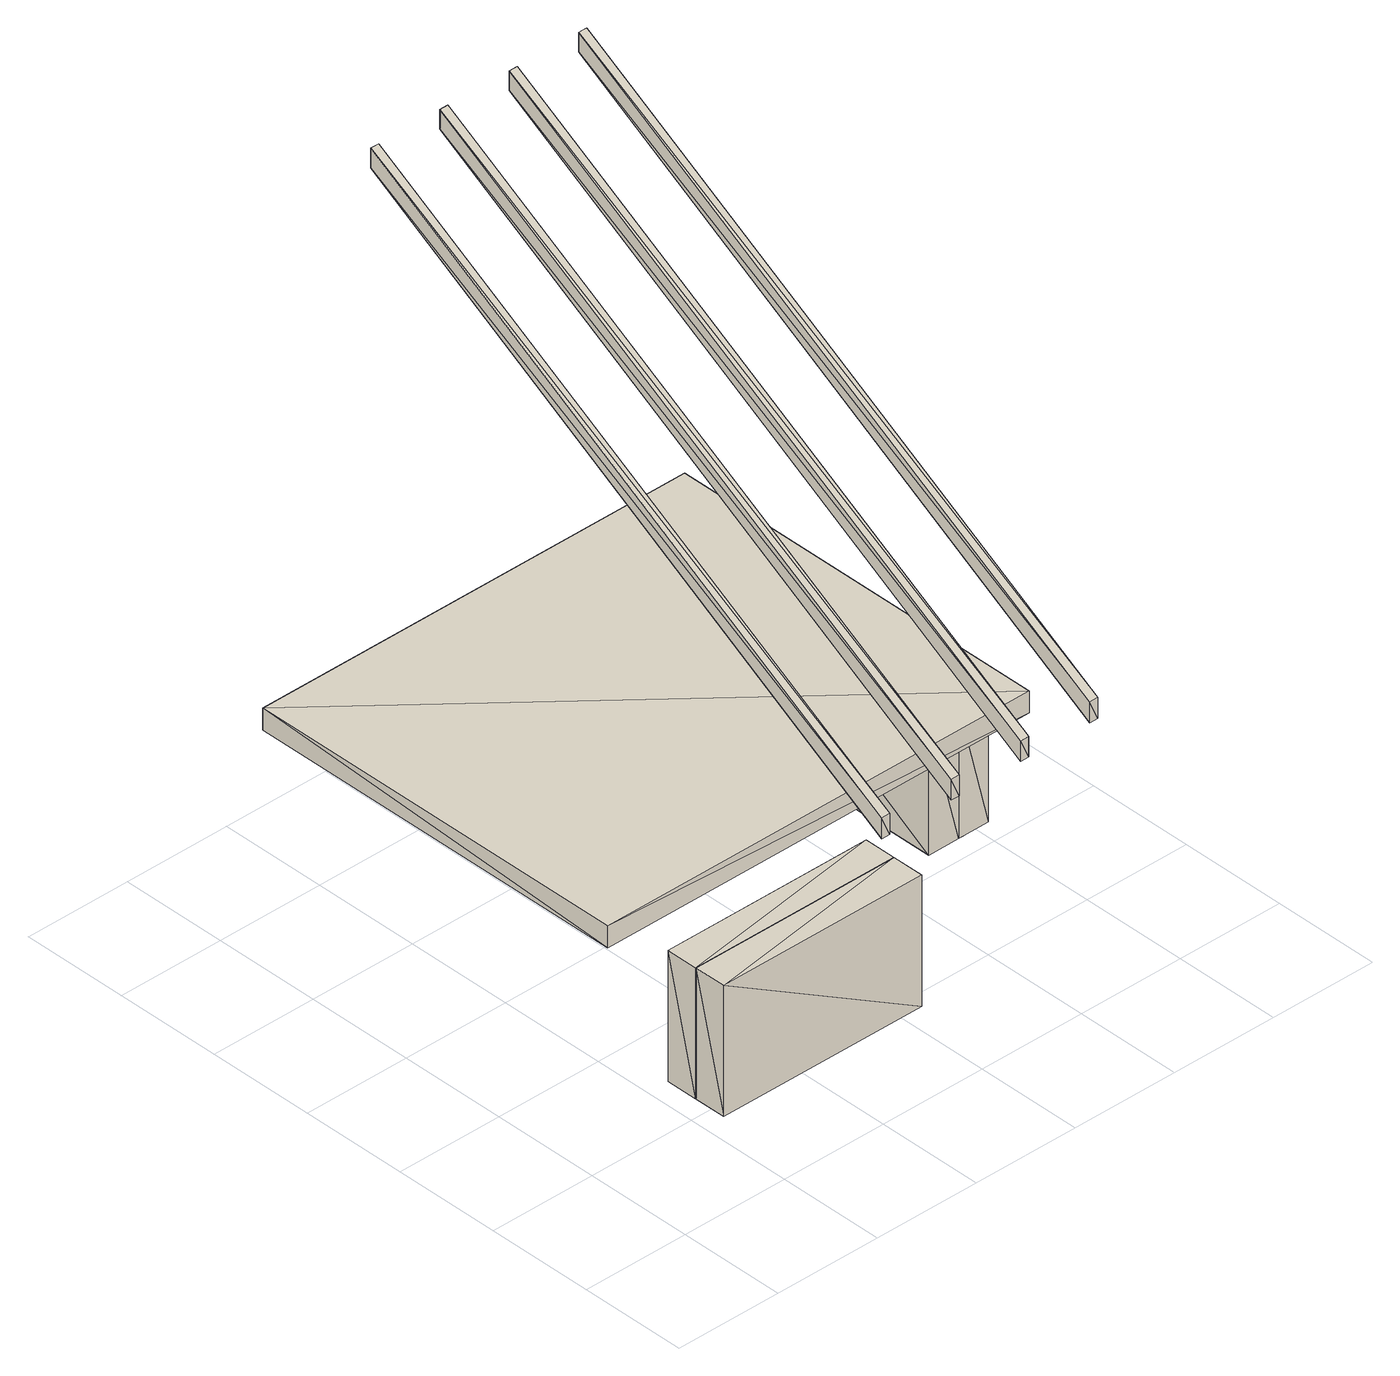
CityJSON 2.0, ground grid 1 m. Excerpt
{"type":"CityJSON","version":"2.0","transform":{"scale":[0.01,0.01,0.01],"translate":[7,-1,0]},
"CityObjects":{
"building1":{"type":"Building","attributes":{"info":{"id":27555,"type":"IfcOpeningElement","GlobalId":"2uYaWLoMXGPW4zZLca_BWr","OwnerHistory":"#12","Name":"EG-Fenster-5","ObjectPlacement":"#27511","Representation":"#27551"},"psets":{"BaseQuantities":{"Depth":{"id":27560,"class":"IfcQuantityLength","value":0.3},"Height":{"id":27561,"class":"IfcQuantityLength","value":1.2},"Width":{"id":27562,"class":"IfcQuantityLength","value":2},"Area":{"id":27563,"class":"IfcQuantityArea","value":2.4},"Volume":{"id":27564,"class":"IfcQuantityVolume","value":0.0397},"id":27565}}},"geometry":[{"type":"MultiSurface","lod":"2","boundaries":[[[0,1,2]],[[0,2,3]],[[4,0,3]],[[4,3,5]],[[6,4,5]],[[6,5,7]],[[1,6,7]],[[1,7,2]],[[4,1,0]],[[4,6,1]],[[3,2,5]],[[2,7,5]],[[4,6,8]],[[4,8,9]],[[0,4,9]],[[0,9,10]],[[1,0,10]],[[1,10,11]],[[6,1,11]],[[6,11,8]],[[0,6,4]],[[0,1,6]],[[9,8,10]],[[8,11,10]]]}]},
"building2":{"type":"Building","attributes":{"info":{"id":39678,"type":"IfcMember","GlobalId":"0DTRkEz0r6gvzG6VdDr24n","OwnerHistory":"#12","Name":"Sparren-36","ObjectPlacement":"#39661","Representation":"#39674","Tag":"A4621E86-FF56-40DC-B3-C2-2633C779B3A5"},"psets":{"Pset_BeamCommon":{"Slope":{"id":39683,"class":"IfcPropertySingleValue","value":1718.87,"value_type":"IfcPlaneAngleMeasure"},"IsExternal":{"id":39684,"class":"IfcPropertySingleValue","value":false,"value_type":"IfcBoolean"},"LoadBearing":{"id":39685,"class":"IfcPropertySingleValue","value":true,"value_type":"IfcBoolean"},"id":39686},"AC_Pset_Name":{"Name":{"id":39695,"class":"IfcPropertySingleValue","value":"Sparren-36","value_type":"IfcLabel"},"id":39696},"ArchiCADProperties":{"Komplette Element-ID":{"id":39702,"class":"IfcPropertySingleValue","value":"Sparren-36","value_type":"IfcLabel"},"Kompakte Element-ID":{"id":39703,"class":"IfcPropertySingleValue","value":"Sparren-36","value_type":"IfcLabel"},"Name des Sachmerkmal-Objekts":{"id":39704,"class":"IfcPropertySingleValue","value_type":"IfcLabel"},"Ursprungsgeschoss":{"id":39705,"class":"IfcPropertySingleValue","value":"Dachgeschoss","value_type":"IfcLabel"},"Raumname":{"id":39706,"class":"IfcPropertySingleValue","value":"Galerie","value_type":"IfcLabel"},"Raumnummer":{"id":39707,"class":"IfcPropertySingleValue","value":"7","value_type":"IfcLabel"},"Ebene":{"id":39708,"class":"IfcPropertySingleValue","value":"Dachkonstruktion","value_type":"IfcLabel"},"Typ":{"id":39709,"class":"IfcPropertySingleValue","value":"Objekt","value_type":"IfcLabel"},"Geschützt":{"id":39710,"class":"IfcPropertySingleValue","value":false,"value_type":"IfcBoolean"},"Bibliothekselement-Name":{"id":39711,"class":"IfcPropertySingleValue","value_type":"IfcLabel"},"Baustoff / Mehrschichtiger Aufbau / Profil / Schraffur":{"id":39712,"class":"IfcPropertySingleValue","value":"Solid","value_type":"IfcLabel"},"Etikettentext":{"id":39713,"class":"IfcPropertySingleValue","value_type":"IfcLabel"},"Eindeutige ID":{"id":39714,"class":"IfcPropertySingleValue","value_type":"IfcLabel"},"Verknüpfte Änderungen":{"id":39715,"class":"IfcPropertySingleValue","value_type":"IfcLabel"},"Tragende Funktion":{"id":39716,"class":"IfcPropertySingleValue","value":"Nicht definiert","value_type":"IfcLabel"},"Lage":{"id":39717,"class":"IfcPropertySingleValue","value":"Nicht definiert","value_type":"IfcLabel"},"Element-Klassifizierung":{"id":39718,"class":"IfcPropertySingleValue","value":"Stab / Stabträger","value_type":"IfcLabel"},"Umbau-Status":{"id":39719,"class":"IfcPropertySingleValue","value":"Bestand","value_type":"IfcLabel"},"Anzeigen auf Umbau-Filter":{"id":39720,"class":"IfcPropertySingleValue","value":"Alle relevanten Filter","value_type":"IfcLabel"},"ARCHICAD IFC ID":{"id":39721,"class":"IfcPropertySingleValue","value":"0DTRkEz0r6gvzG6VdDr24n","value_type":"IfcLabel"},"Externe IFC ID":{"id":39722,"class":"IfcPropertySingleValue","value_type":"IfcLabel"},"Drehwinkel":{"id":39723,"class":"IfcPropertySingleValue","value":90,"value_type":"IfcPlaneAngleMeasure"},"Oberfläche":{"id":39724,"class":"IfcPropertySingleValue","value":"Kiefer","value_type":"IfcLabel"},"id":39725},"ArchiCADQuantities":{"Höhenangabe zum Projekt-Nullpunkt":{"id":39753,"class":"IfcQuantityLength","value":3.2},"Höhe zu Geschoss":{"id":39754,"class":"IfcQuantityLength","value":0.5},"Oberflächenbereich":{"id":39755,"class":"IfcQuantityArea","value":3.08},"Netto-Volumen":{"id":39756,"class":"IfcQuantityVolume","value":0.0813},"Fläche":{"id":39757,"class":"IfcQuantityArea","value":0.4},"Höhe (Z Größe)":{"id":39758,"class":"IfcQuantityLength","value":2.89},"Länge (A)":{"id":39759,"class":"IfcQuantityLength","value":2.5},"Volumen":{"id":39760,"class":"IfcQuantityVolume","value":0.0813},"Breite (B)":{"id":39761,"class":"IfcQuantityLength","value":1},"id":39762}}},"geometry":[{"type":"MultiSurface","lod":"2","boundaries":[[[12,13,14]],[[12,14,15]],[[16,14,17]],[[16,15,14]],[[15,18,12]],[[15,16,18]],[[18,19,13]],[[12,18,13]],[[17,14,13]],[[17,13,19]],[[17,18,16]],[[19,18,17]]]}]},
"building3":{"type":"Building","attributes":{"info":{"id":59365,"type":"IfcOpeningElement","GlobalId":"16PF6khT5_p$Z03P73inyv","OwnerHistory":"#12","Name":"Slab Opening","ObjectPlacement":"#59331","Representation":"#59361"}},"geometry":[{"type":"MultiSurface","lod":"2","boundaries":[[[20,21,22]],[[23,20,22]],[[23,22,24]],[[25,23,24]],[[25,24,26]],[[27,25,26]],[[27,26,21]],[[20,27,21]],[[21,26,22]],[[22,26,24]],[[23,27,20]],[[25,27,23]]]}]},
"building4":{"type":"Building","attributes":{"info":{"id":39801,"type":"IfcMember","GlobalId":"3UTqpydzf7i8J6iMY2tHil","OwnerHistory":"#12","Name":"Sparren-37","ObjectPlacement":"#39784","Representation":"#39797","Tag":"A64DDEB8-B180-474D-B9-AA-2A96A26C443D"},"psets":{"Pset_BeamCommon":{"Slope":{"id":39806,"class":"IfcPropertySingleValue","value":1718.87,"value_type":"IfcPlaneAngleMeasure"},"IsExternal":{"id":39807,"class":"IfcPropertySingleValue","value":false,"value_type":"IfcBoolean"},"LoadBearing":{"id":39808,"class":"IfcPropertySingleValue","value":true,"value_type":"IfcBoolean"},"id":39809},"AC_Pset_Name":{"Name":{"id":39818,"class":"IfcPropertySingleValue","value":"Sparren-37","value_type":"IfcLabel"},"id":39819},"ArchiCADProperties":{"Komplette Element-ID":{"id":39825,"class":"IfcPropertySingleValue","value":"Sparren-37","value_type":"IfcLabel"},"Kompakte Element-ID":{"id":39826,"class":"IfcPropertySingleValue","value":"Sparren-37","value_type":"IfcLabel"},"Name des Sachmerkmal-Objekts":{"id":39827,"class":"IfcPropertySingleValue","value_type":"IfcLabel"},"Ursprungsgeschoss":{"id":39828,"class":"IfcPropertySingleValue","value":"Dachgeschoss","value_type":"IfcLabel"},"Raumname":{"id":39829,"class":"IfcPropertySingleValue","value":"Galerie","value_type":"IfcLabel"},"Raumnummer":{"id":39830,"class":"IfcPropertySingleValue","value":"7","value_type":"IfcLabel"},"Ebene":{"id":39831,"class":"IfcPropertySingleValue","value":"Dachkonstruktion","value_type":"IfcLabel"},"Typ":{"id":39832,"class":"IfcPropertySingleValue","value":"Objekt","value_type":"IfcLabel"},"Geschützt":{"id":39833,"class":"IfcPropertySingleValue","value":false,"value_type":"IfcBoolean"},"Bibliothekselement-Name":{"id":39834,"class":"IfcPropertySingleValue","value_type":"IfcLabel"},"Baustoff / Mehrschichtiger Aufbau / Profil / Schraffur":{"id":39835,"class":"IfcPropertySingleValue","value":"Solid","value_type":"IfcLabel"},"Etikettentext":{"id":39836,"class":"IfcPropertySingleValue","value_type":"IfcLabel"},"Eindeutige ID":{"id":39837,"class":"IfcPropertySingleValue","value_type":"IfcLabel"},"Verknüpfte Änderungen":{"id":39838,"class":"IfcPropertySingleValue","value_type":"IfcLabel"},"Tragende Funktion":{"id":39839,"class":"IfcPropertySingleValue","value":"Nicht definiert","value_type":"IfcLabel"},"Lage":{"id":39840,"class":"IfcPropertySingleValue","value":"Nicht definiert","value_type":"IfcLabel"},"Element-Klassifizierung":{"id":39841,"class":"IfcPropertySingleValue","value":"Stab / Stabträger","value_type":"IfcLabel"},"Umbau-Status":{"id":39842,"class":"IfcPropertySingleValue","value":"Bestand","value_type":"IfcLabel"},"Anzeigen auf Umbau-Filter":{"id":39843,"class":"IfcPropertySingleValue","value":"Alle relevanten Filter","value_type":"IfcLabel"},"ARCHICAD IFC ID":{"id":39844,"class":"IfcPropertySingleValue","value":"3UTqpydzf7i8J6iMY2tHil","value_type":"IfcLabel"},"Externe IFC ID":{"id":39845,"class":"IfcPropertySingleValue","value_type":"IfcLabel"},"Drehwinkel":{"id":39846,"class":"IfcPropertySingleValue","value":90,"value_type":"IfcPlaneAngleMeasure"},"Oberfläche":{"id":39847,"class":"IfcPropertySingleValue","value":"Kiefer","value_type":"IfcLabel"},"id":39848},"ArchiCADQuantities":{"Höhenangabe zum Projekt-Nullpunkt":{"id":39876,"class":"IfcQuantityLength","value":3.2},"Höhe zu Geschoss":{"id":39877,"class":"IfcQuantityLength","value":0.5},"Oberflächenbereich":{"id":39878,"class":"IfcQuantityArea","value":3.08},"Netto-Volumen":{"id":39879,"class":"IfcQuantityVolume","value":0.0813},"Fläche":{"id":39880,"class":"IfcQuantityArea","value":0.4},"Höhe (Z Größe)":{"id":39881,"class":"IfcQuantityLength","value":2.89},"Länge (A)":{"id":39882,"class":"IfcQuantityLength","value":2.5},"Volumen":{"id":39883,"class":"IfcQuantityVolume","value":0.0813},"Breite (B)":{"id":39884,"class":"IfcQuantityLength","value":1},"id":39885}}},"geometry":[{"type":"MultiSurface","lod":"2","boundaries":[[[28,29,30]],[[28,30,31]],[[32,30,33]],[[32,31,30]],[[31,34,28]],[[31,32,34]],[[34,35,29]],[[28,34,29]],[[33,30,29]],[[33,29,35]],[[33,34,32]],[[35,34,33]]]}]},
"building5":{"type":"Building","attributes":{"info":{"id":39924,"type":"IfcMember","GlobalId":"3CS1rsE3bB7vMHAdjyaamh","OwnerHistory":"#12","Name":"Sparren-38","ObjectPlacement":"#39907","Representation":"#39920","Tag":"46488648-16DC-44A4-91-12-698B815D6192"},"psets":{"Pset_BeamCommon":{"Slope":{"id":39929,"class":"IfcPropertySingleValue","value":1718.87,"value_type":"IfcPlaneAngleMeasure"},"IsExternal":{"id":39930,"class":"IfcPropertySingleValue","value":false,"value_type":"IfcBoolean"},"LoadBearing":{"id":39931,"class":"IfcPropertySingleValue","value":true,"value_type":"IfcBoolean"},"id":39932},"AC_Pset_Name":{"Name":{"id":39941,"class":"IfcPropertySingleValue","value":"Sparren-38","value_type":"IfcLabel"},"id":39942},"ArchiCADProperties":{"Komplette Element-ID":{"id":39948,"class":"IfcPropertySingleValue","value":"Sparren-38","value_type":"IfcLabel"},"Kompakte Element-ID":{"id":39949,"class":"IfcPropertySingleValue","value":"Sparren-38","value_type":"IfcLabel"},"Name des Sachmerkmal-Objekts":{"id":39950,"class":"IfcPropertySingleValue","value_type":"IfcLabel"},"Ursprungsgeschoss":{"id":39951,"class":"IfcPropertySingleValue","value":"Dachgeschoss","value_type":"IfcLabel"},"Raumname":{"id":39952,"class":"IfcPropertySingleValue","value":"Galerie","value_type":"IfcLabel"},"Raumnummer":{"id":39953,"class":"IfcPropertySingleValue","value":"7","value_type":"IfcLabel"},"Ebene":{"id":39954,"class":"IfcPropertySingleValue","value":"Dachkonstruktion","value_type":"IfcLabel"},"Typ":{"id":39955,"class":"IfcPropertySingleValue","value":"Objekt","value_type":"IfcLabel"},"Geschützt":{"id":39956,"class":"IfcPropertySingleValue","value":false,"value_type":"IfcBoolean"},"Bibliothekselement-Name":{"id":39957,"class":"IfcPropertySingleValue","value_type":"IfcLabel"},"Baustoff / Mehrschichtiger Aufbau / Profil / Schraffur":{"id":39958,"class":"IfcPropertySingleValue","value":"Solid","value_type":"IfcLabel"},"Etikettentext":{"id":39959,"class":"IfcPropertySingleValue","value_type":"IfcLabel"},"Eindeutige ID":{"id":39960,"class":"IfcPropertySingleValue","value_type":"IfcLabel"},"Verknüpfte Änderungen":{"id":39961,"class":"IfcPropertySingleValue","value_type":"IfcLabel"},"Tragende Funktion":{"id":39962,"class":"IfcPropertySingleValue","value":"Nicht definiert","value_type":"IfcLabel"},"Lage":{"id":39963,"class":"IfcPropertySingleValue","value":"Nicht definiert","value_type":"IfcLabel"},"Element-Klassifizierung":{"id":39964,"class":"IfcPropertySingleValue","value":"Stab / Stabträger","value_type":"IfcLabel"},"Umbau-Status":{"id":39965,"class":"IfcPropertySingleValue","value":"Bestand","value_type":"IfcLabel"},"Anzeigen auf Umbau-Filter":{"id":39966,"class":"IfcPropertySingleValue","value":"Alle relevanten Filter","value_type":"IfcLabel"},"ARCHICAD IFC ID":{"id":39967,"class":"IfcPropertySingleValue","value":"3CS1rsE3bB7vMHAdjyaamh","value_type":"IfcLabel"},"Externe IFC ID":{"id":39968,"class":"IfcPropertySingleValue","value_type":"IfcLabel"},"Drehwinkel":{"id":39969,"class":"IfcPropertySingleValue","value":90,"value_type":"IfcPlaneAngleMeasure"},"Oberfläche":{"id":39970,"class":"IfcPropertySingleValue","value":"Kiefer","value_type":"IfcLabel"},"id":39971},"ArchiCADQuantities":{"Höhenangabe zum Projekt-Nullpunkt":{"id":39999,"class":"IfcQuantityLength","value":3.2},"Höhe zu Geschoss":{"id":40000,"class":"IfcQuantityLength","value":0.5},"Oberflächenbereich":{"id":40001,"class":"IfcQuantityArea","value":3.08},"Netto-Volumen":{"id":40002,"class":"IfcQuantityVolume","value":0.0813},"Fläche":{"id":40003,"class":"IfcQuantityArea","value":0.4},"Höhe (Z Größe)":{"id":40004,"class":"IfcQuantityLength","value":2.89},"Länge (A)":{"id":40005,"class":"IfcQuantityLength","value":2.5},"Volumen":{"id":40006,"class":"IfcQuantityVolume","value":0.0813},"Breite (B)":{"id":40007,"class":"IfcQuantityLength","value":1},"id":40008}}},"geometry":[{"type":"MultiSurface","lod":"2","boundaries":[[[36,37,38]],[[36,38,39]],[[40,38,41]],[[40,39,38]],[[39,42,36]],[[39,40,42]],[[42,43,37]],[[36,42,37]],[[41,38,37]],[[41,37,43]],[[41,42,40]],[[43,42,41]]]}]},
"building6":{"type":"Building","attributes":{"info":{"id":40047,"type":"IfcMember","GlobalId":"2jBFZiQw110vV7XY77KKfx","OwnerHistory":"#12","Name":"Sparren-39","ObjectPlacement":"#40030","Representation":"#40043","Tag":"EC41283A-3BA0-4DB3-BD-68-564054F72630"},"psets":{"Pset_BeamCommon":{"Slope":{"id":40052,"class":"IfcPropertySingleValue","value":1718.87,"value_type":"IfcPlaneAngleMeasure"},"IsExternal":{"id":40053,"class":"IfcPropertySingleValue","value":false,"value_type":"IfcBoolean"},"LoadBearing":{"id":40054,"class":"IfcPropertySingleValue","value":true,"value_type":"IfcBoolean"},"id":40055},"AC_Pset_Name":{"Name":{"id":40064,"class":"IfcPropertySingleValue","value":"Sparren-39","value_type":"IfcLabel"},"id":40065},"ArchiCADProperties":{"Komplette Element-ID":{"id":40071,"class":"IfcPropertySingleValue","value":"Sparren-39","value_type":"IfcLabel"},"Kompakte Element-ID":{"id":40072,"class":"IfcPropertySingleValue","value":"Sparren-39","value_type":"IfcLabel"},"Name des Sachmerkmal-Objekts":{"id":40073,"class":"IfcPropertySingleValue","value_type":"IfcLabel"},"Ursprungsgeschoss":{"id":40074,"class":"IfcPropertySingleValue","value":"Dachgeschoss","value_type":"IfcLabel"},"Raumname":{"id":40075,"class":"IfcPropertySingleValue","value":"Galerie","value_type":"IfcLabel"},"Raumnummer":{"id":40076,"class":"IfcPropertySingleValue","value":"7","value_type":"IfcLabel"},"Ebene":{"id":40077,"class":"IfcPropertySingleValue","value":"Dachkonstruktion","value_type":"IfcLabel"},"Typ":{"id":40078,"class":"IfcPropertySingleValue","value":"Objekt","value_type":"IfcLabel"},"Geschützt":{"id":40079,"class":"IfcPropertySingleValue","value":false,"value_type":"IfcBoolean"},"Bibliothekselement-Name":{"id":40080,"class":"IfcPropertySingleValue","value_type":"IfcLabel"},"Baustoff / Mehrschichtiger Aufbau / Profil / Schraffur":{"id":40081,"class":"IfcPropertySingleValue","value":"Solid","value_type":"IfcLabel"},"Etikettentext":{"id":40082,"class":"IfcPropertySingleValue","value_type":"IfcLabel"},"Eindeutige ID":{"id":40083,"class":"IfcPropertySingleValue","value_type":"IfcLabel"},"Verknüpfte Änderungen":{"id":40084,"class":"IfcPropertySingleValue","value_type":"IfcLabel"},"Tragende Funktion":{"id":40085,"class":"IfcPropertySingleValue","value":"Nicht definiert","value_type":"IfcLabel"},"Lage":{"id":40086,"class":"IfcPropertySingleValue","value":"Nicht definiert","value_type":"IfcLabel"},"Element-Klassifizierung":{"id":40087,"class":"IfcPropertySingleValue","value":"Stab / Stabträger","value_type":"IfcLabel"},"Umbau-Status":{"id":40088,"class":"IfcPropertySingleValue","value":"Bestand","value_type":"IfcLabel"},"Anzeigen auf Umbau-Filter":{"id":40089,"class":"IfcPropertySingleValue","value":"Alle relevanten Filter","value_type":"IfcLabel"},"ARCHICAD IFC ID":{"id":40090,"class":"IfcPropertySingleValue","value":"2jBFZiQw110vV7XY77KKfx","value_type":"IfcLabel"},"Externe IFC ID":{"id":40091,"class":"IfcPropertySingleValue","value_type":"IfcLabel"},"Drehwinkel":{"id":40092,"class":"IfcPropertySingleValue","value":90,"value_type":"IfcPlaneAngleMeasure"},"Oberfläche":{"id":40093,"class":"IfcPropertySingleValue","value":"Kiefer","value_type":"IfcLabel"},"id":40094},"ArchiCADQuantities":{"Höhenangabe zum Projekt-Nullpunkt":{"id":40122,"class":"IfcQuantityLength","value":3.2},"Höhe zu Geschoss":{"id":40123,"class":"IfcQuantityLength","value":0.5},"Oberflächenbereich":{"id":40124,"class":"IfcQuantityArea","value":3.08},"Netto-Volumen":{"id":40125,"class":"IfcQuantityVolume","value":0.0813},"Fläche":{"id":40126,"class":"IfcQuantityArea","value":0.4},"Höhe (Z Größe)":{"id":40127,"class":"IfcQuantityLength","value":2.89},"Länge (A)":{"id":40128,"class":"IfcQuantityLength","value":2.5},"Volumen":{"id":40129,"class":"IfcQuantityVolume","value":0.0813},"Breite (B)":{"id":40130,"class":"IfcQuantityLength","value":1},"id":40131}}},"geometry":[{"type":"MultiSurface","lod":"2","boundaries":[[[44,45,46]],[[44,46,47]],[[48,46,49]],[[48,47,46]],[[47,50,44]],[[47,48,50]],[[50,51,45]],[[44,50,45]],[[49,46,45]],[[49,45,51]],[[49,50,48]],[[51,50,49]]]}]},
"building7":{"type":"Building","attributes":{"info":{"id":31607,"type":"IfcOpeningElement","GlobalId":"2cFXkmvNz6q8TXoCpAWu5Y","OwnerHistory":"#12","Name":"EG-Fenster-9","ObjectPlacement":"#31563","Representation":"#31603"},"psets":{"BaseQuantities":{"Depth":{"id":31612,"class":"IfcQuantityLength","value":0.3},"Height":{"id":31613,"class":"IfcQuantityLength","value":1.2},"Width":{"id":31614,"class":"IfcQuantityLength","value":2},"Area":{"id":31615,"class":"IfcQuantityArea","value":2.4},"Volume":{"id":31616,"class":"IfcQuantityVolume","value":0.0397},"id":31617}}},"geometry":[{"type":"MultiSurface","lod":"2","boundaries":[[[52,53,54]],[[52,54,55]],[[56,52,55]],[[56,55,57]],[[58,56,57]],[[58,57,59]],[[53,58,59]],[[53,59,54]],[[56,53,52]],[[56,58,53]],[[55,54,57]],[[54,59,57]],[[56,58,60]],[[56,60,61]],[[52,56,61]],[[52,61,62]],[[53,52,62]],[[53,62,63]],[[58,53,63]],[[58,63,60]],[[52,58,56]],[[52,53,58]],[[61,60,62]],[[60,63,62]]]}]},
"building8":{"type":"Building","attributes":{"info":{"id":32098,"type":"IfcWindow","GlobalId":"2EQh_jhP1B_A_AMuSJc5E0","OwnerHistory":"#12","Name":"EG-Fenster-9","ObjectPlacement":"#32080","Representation":"#32094","Tag":"A896A1CB-16B1-4CCD-A5-98-F5C5BC0C37DE","OverallHeight":1.2,"OverallWidth":2},"psets":{"Fenster Linien-Sachmerkmale":{"LiningDepth":0.05,"LiningThickness":0.07,"MullionThickness":0.07,"FirstMullionOffset":0.5,"id":23270},"Fenster Flügel-Sachmerkmale - Panel1":{"OperationType":"SIDEHUNGRIGHTHAND","PanelPosition":"RIGHT","FrameDepth":0.05,"FrameThickness":0.05,"id":23273},"Fenster Flügel-Sachmerkmale - Panel2":{"OperationType":"SIDEHUNGLEFTHAND","PanelPosition":"LEFT","FrameDepth":0.05,"FrameThickness":0.05,"id":23275},"Pset_WindowCommon":{"ThermalTransmittance":{"id":32106,"class":"IfcPropertySingleValue","value":1.4,"value_type":"IfcThermalTransmittanceMeasure"},"id":32107},"AC_Pset_Name":{"Name":{"id":32114,"class":"IfcPropertySingleValue","value":"EG-Fenster-9","value_type":"IfcLabel"},"id":32115},"ArchiCADProperties":{"Komplette Element-ID":{"id":32121,"class":"IfcPropertySingleValue","value":"EG-Fenster-9","value_type":"IfcLabel"},"Kompakte Element-ID":{"id":32122,"class":"IfcPropertySingleValue","value":"EG-Fenster-9","value_type":"IfcLabel"},"Name des Sachmerkmal-Objekts":{"id":32123,"class":"IfcPropertySingleValue","value_type":"IfcLabel"},"Ursprungsgeschoss":{"id":32124,"class":"IfcPropertySingleValue","value":"Erdgeschoss","value_type":"IfcLabel"},"Raumname":{"id":32125,"class":"IfcPropertySingleValue","value":"Wohnen","value_type":"IfcLabel"},"Raumnummer":{"id":32126,"class":"IfcPropertySingleValue","value":"5","value_type":"IfcLabel"},"Ebene":{"id":32127,"class":"IfcPropertySingleValue","value":"Außenwände","value_type":"IfcLabel"},"Typ":{"id":32128,"class":"IfcPropertySingleValue","value":"Fenster","value_type":"IfcLabel"},"Geschützt":{"id":32129,"class":"IfcPropertySingleValue","value":false,"value_type":"IfcBoolean"},"Bibliothekselement-Name":{"id":32130,"class":"IfcPropertySingleValue","value":"IFC Fenster - zwei Panele - Vertikal","value_type":"IfcLabel"},"Baustoff / Mehrschichtiger Aufbau / Profil / Schraffur":{"id":32131,"class":"IfcPropertySingleValue","value":"Solid","value_type":"IfcLabel"},"Etikettentext":{"id":32132,"class":"IfcPropertySingleValue","value_type":"IfcLabel"},"Eindeutige ID":{"id":32133,"class":"IfcPropertySingleValue","value_type":"IfcLabel"},"Verknüpfte Änderungen":{"id":32134,"class":"IfcPropertySingleValue","value_type":"IfcLabel"},"Tragende Funktion":{"id":32135,"class":"IfcPropertySingleValue","value":"Nicht definiert","value_type":"IfcLabel"},"Lage":{"id":32136,"class":"IfcPropertySingleValue","value":"Nicht definiert","value_type":"IfcLabel"},"Element-Klassifizierung":{"id":32137,"class":"IfcPropertySingleValue","value":"Fenster","value_type":"IfcLabel"},"Umbau-Status":{"id":32138,"class":"IfcPropertySingleValue","value":"Bestand","value_type":"IfcLabel"},"Anzeigen auf Umbau-Filter":{"id":32139,"class":"IfcPropertySingleValue","value":"Alle relevanten Filter","value_type":"IfcLabel"},"ARCHICAD IFC ID":{"id":32140,"class":"IfcPropertySingleValue","value":"2EQh_jhP1B_A_AMuSJc5E0","value_type":"IfcLabel"},"Externe IFC ID":{"id":32141,"class":"IfcPropertySingleValue","value_type":"IfcLabel"},"Marker-Text":{"id":32142,"class":"IfcPropertySingleValue","value":"1","value_type":"IfcLabel"},"Von Raum":{"id":32143,"class":"IfcPropertySingleValue","value":"Wohnen","value_type":"IfcLabel"},"zu Raum":{"id":32144,"class":"IfcPropertySingleValue","value_type":"IfcLabel"},"Ausrichtung":{"id":32145,"class":"IfcPropertySingleValue","value":"R","value_type":"IfcLabel"},"Von Raum-Nummer":{"id":32146,"class":"IfcPropertySingleValue","value":"5","value_type":"IfcLabel"},"Zu Raum-Nummer":{"id":32147,"class":"IfcPropertySingleValue","value_type":"IfcLabel"},"Anschlagsmaße":{"id":32148,"class":"IfcPropertySingleValue","value":"2,00x1,20","value_type":"IfcLabel"},"Größe Wandloch":{"id":32149,"class":"IfcPropertySingleValue","value":"2,00x1,20","value_type":"IfcLabel"},"Größe laut Eingabe":{"id":32150,"class":"IfcPropertySingleValue","value":"2,00x1,20","value_type":"IfcLabel"},"Wandstruktur":{"id":32151,"class":"IfcPropertySingleValue","value":"Leichtbeton 102890359","value_type":"IfcLabel"},"Nominale B x H":{"id":32152,"class":"IfcPropertySingleValue","value":"2,00x1,20","value_type":"IfcLabel"},"Nominale B x H x T":{"id":32153,"class":"IfcPropertySingleValue","value":"2,00x1,20x0,30","value_type":"IfcLabel"},"id":32154},"AC_Pset_IFC_Fenster_-_zwei_Panele_-_Vertikal":{"Wandkontur (0-Keine,1-Voll,2-Seite,3-Länge)":{"id":32192,"class":"IfcPropertySingleValue","value":1,"value_type":"IfcReal"},"Fixpunkte 0-Kein,1-2D,2-3D,3-Alle":{"id":32193,"class":"IfcPropertySingleValue","value":3,"value_type":"IfcReal"},"2D-Fixpunkte in 3D zeigen":{"id":32194,"class":"IfcPropertySingleValue","value":true,"value_type":"IfcBoolean"},"Loch übernimmt Oberflächenmaterial der Wandseite":{"id":32195,"class":"IfcPropertySingleValue","value":false,"value_type":"IfcBoolean"},"Öffnungsoberfläche ist gebogen in gebogenen Wänden":{"id":32196,"class":"IfcPropertySingleValue","value":false,"value_type":"IfcBoolean"},"Grundtyp":{"id":32197,"class":"IfcPropertySingleValue","value":"IfcWindow","value_type":"IfcLabel"},"Name":{"id":32198,"class":"IfcPropertySingleValue","value_type":"IfcLabel"},"Beschreibung":{"id":32199,"class":"IfcPropertySingleValue","value_type":"IfcLabel"},"Objektetikett":{"id":32200,"class":"IfcPropertySingleValue","value_type":"IfcLabel"},"Etikett":{"id":32201,"class":"IfcPropertySingleValue","value_type":"IfcLabel"},"Konstruktionsmaterial":{"id":32202,"class":"IfcPropertySingleValue","value":"Aluminium","value_type":"IfcLabel"}," Konstruktionsmaterial ID":{"id":32203,"class":"IfcPropertySingleValue","value":1,"value_type":"IfcReal"},"Fensterrahmen ( Strich )":{"id":32204,"class":"IfcPropertySingleValue","value":true,"value_type":"IfcBoolean"},"Breite Feld 1":{"id":32205,"class":"IfcPropertySingleValue","value":0.5,"value_type":"IfcReal"},"Rahmendicke = Wanddicke":{"id":32206,"class":"IfcPropertySingleValue","value":false,"value_type":"IfcBoolean"},"Öffnungstyp Rahmen 1 (gs_Lsash_openum)":{"id":32207,"class":"IfcPropertySingleValue","value":"Drehflügel Rechts","value_type":"IfcLabel"},"Öffnungstyp Rahmen 1 (i_Lsash_openum)":{"id":32208,"class":"IfcPropertySingleValue","value":1,"value_type":"IfcReal"},"Öffnungstyp Rahmen 2 (gs_Rsash_openum)":{"id":32209,"class":"IfcPropertySingleValue","value":"Drehflügel Links","value_type":"IfcLabel"},"Öffnungstyp Rahmen 2 (i_Rsash_openum)":{"id":32210,"class":"IfcPropertySingleValue","value":2,"value_type":"IfcReal"},"Symbol-Stift":{"id":32211,"class":"IfcPropertySingleValue","value_type":"IfcLabel"},"Rahmen-Schraffur-Typ":{"id":32212,"class":"IfcPropertySingleValue","value":"Holz","value_type":"IfcLabel"},"Rahmen-Schraffur-Stift":{"id":32213,"class":"IfcPropertySingleValue","value_type":"IfcLabel"},"Rahmen-Schraffurhintergrund-Stift":{"id":32214,"class":"IfcPropertySingleValue","value_type":"IfcLabel"},"Flügel Schraffur-Typ":{"id":32215,"class":"IfcPropertySingleValue","value":"0","value_type":"IfcLabel"},"Flügel Schraffur-Stift":{"id":32216,"class":"IfcPropertySingleValue","value_type":"IfcLabel"},"Flügel Schraffurhintergrund-Stift":{"id":32217,"class":"IfcPropertySingleValue","value_type":"IfcLabel"},"Rahmen-Stift":{"id":32218,"class":"IfcPropertySingleValue","value_type":"IfcLabel"},"Stift Flügel":{"id":32219,"class":"IfcPropertySingleValue","value_type":"IfcLabel"},"Glas-Stift":{"id":32220,"class":"IfcPropertySingleValue","value_type":"IfcLabel"},"Rahmen Oberflächenmaterial":{"id":32221,"class":"IfcPropertySingleValue","value":"Kiefer","value_type":"IfcLabel"},"Flügel Oberflächenmaterial":{"id":32222,"class":"IfcPropertySingleValue","value":"Kiefer, glänzend","value_type":"IfcLabel"},"Glas Oberflächenmaterial":{"id":32223,"class":"IfcPropertySingleValue","value":"Glas","value_type":"IfcLabel"},"IFC Betrieb (ifc_optypestr)":{"id":32224,"class":"IfcPropertySingleValue","value":"Zweiflügelfenster - vertikal","value_type":"IfcLabel"},"IFC Betrieb (ifc_optype)":{"id":32225,"class":"IfcPropertySingleValue","value":2,"value_type":"IfcReal"},"id":32226},"BaseQuantities":{"GrossArea":{"id":32265,"class":"IfcQuantityArea","value":2.4},"Height":{"id":32266,"class":"IfcQuantityLength","value":1.2},"Width":{"id":32267,"class":"IfcQuantityLength","value":2},"Perimeter":{"id":32268,"class":"IfcQuantityLength","value":6.4},"Area":{"id":32269,"class":"IfcQuantityArea","value":2.4},"Volume":{"id":32270,"class":"IfcQuantityVolume","value":0.0397},"Depth":{"id":32271,"class":"IfcQuantityLength","value":0.3},"id":32272},"ArchiCADQuantities":{"Höhenangabe zum Projekt-Nullpunkt":{"id":32277,"class":"IfcQuantityLength","value":0.8},"Höhe zu Geschoss":{"id":32278,"class":"IfcQuantityLength","value":0.8},"Höhe":{"id":32279,"class":"IfcQuantityLength","value":1.2},"Oberflächenbereich":{"id":32280,"class":"IfcQuantityArea","value":7.21},"Netto-Volumen":{"id":32281,"class":"IfcQuantityVolume","value":0.0397},"Breite":{"id":32282,"class":"IfcQuantityLength","value":2},"Dicke":{"id":32283,"class":"IfcQuantityLength","value":0.05},"F/T nominale Brüstungs-/Schwellenhöhe":{"id":32284,"class":"IfcQuantityLength","value":0.8},"F/T Brüstungs-/Schwellenhöhe auf der Anschlagseite":{"id":32285,"class":"IfcQuantityLength","value":0.8},"F/T Brüstungs-/Schwellenhöhe gegenüber der Anschlagseite":{"id":32286,"class":"IfcQuantityLength","value":0.8},"F/T nominale Sturzhöhe":{"id":32287,"class":"IfcQuantityLength","value":2},"F/T Sturzhöhe auf der Anschlagseite":{"id":32288,"class":"IfcQuantityLength","value":2},"F/T Sturzhöhe gegenüber der Anschlagseite":{"id":32289,"class":"IfcQuantityLength","value":2},"F/T Öffnungsbreite auf der Anschlagseite":{"id":32290,"class":"IfcQuantityLength","value":2},"F/T Öffnungsbreite gegenüber der Anschlagseite":{"id":32291,"class":"IfcQuantityLength","value":2},"F/T Höhe der Öffnung auf der Anschlagseite":{"id":32292,"class":"IfcQuantityLength","value":1.2},"F/T Höhe der Öffnung gegenüber der Anschlagseite":{"id":32293,"class":"IfcQuantityLength","value":1.2},"F/T Oberfläche der Öffnung auf der Anschlagseite":{"id":32294,"class":"IfcQuantityArea","value":2.4},"F/T Oberfläche der Öffnung gegenüber der Anschlagseite":{"id":32295,"class":"IfcQuantityArea","value":2.4},"Nominale F/T Öffnungsbreite auf der Anschlagseite":{"id":32296,"class":"IfcQuantityLength","value":2},"Nominale F/T Öffnungsbreite gegenüber der Anschlagseite":{"id":32297,"class":"IfcQuantityLength","value":2},"Nominale F/T Höhe der Öffnung auf der Anschlagseite":{"id":32298,"class":"IfcQuantityLength","value":1.2},"Nominale F/T Höhe der Öffnung gegenüber der Anschlagseite":{"id":32299,"class":"IfcQuantityLength","value":1.2},"Nominale T/F Öffnungsoberfläche auf der Anschlagsseite":{"id":32300,"class":"IfcQuantityArea","value":2.4},"Nominale T/F Öffnungsoberfläche auf der Seite gegenüber der Anschlagsseite":{"id":32301,"class":"IfcQuantityArea","value":2.4},"F/T Volumen der Öffnung":{"id":32302,"class":"IfcQuantityVolume","value":0.0397},"T/F Öffnung Nominaler Oberflächenbereich":{"id":32303,"class":"IfcQuantityArea","value":2.4},"F/T nominales Volumen der Öffnung":{"id":32304,"class":"IfcQuantityVolume","value":0.72},"Brüstungshöhe":{"id":32305,"class":"IfcQuantityLength","value":0.8},"Wanddicke":{"id":32306,"class":"IfcQuantityLength","value":0.3},"id":32307},"AC_Equantity_IFC_Fenster_-_zwei_Panele_-_Vertikal":{"Maß 1":{"id":32312,"class":"IfcQuantityLength","value":2},"Maß 2":{"id":32313,"class":"IfcQuantityLength","value":1.2},"Höhe":{"id":32314,"class":"IfcQuantityLength","value":1},"Brüstungshöhe zum aktuellen Geschoss":{"id":32315,"class":"IfcQuantityLength","value":0.8},"Untere Ebene":{"id":32316,"class":"IfcQuantityLength","value":1},"Obere Ebene":{"id":32317,"class":"IfcQuantityLength","value":0},"Rohbauöffnung Breite":{"id":32318,"class":"IfcQuantityLength","value":2},"Rohbauöffnung Höhe":{"id":32319,"class":"IfcQuantityLength","value":1.2},"Architekturlichte Breite":{"id":32320,"class":"IfcQuantityLength","value":2},"Anschlag Höhe":{"id":32321,"class":"IfcQuantityLength","value":1.2},"Rahmen Breite":{"id":32322,"class":"IfcQuantityLength","value":2},"Rahmen Höhe":{"id":32323,"class":"IfcQuantityLength","value":1.2},"Breite Mittelrahmen":{"id":32324,"class":"IfcQuantityLength","value":0.07},"Rahmen-Dicke":{"id":32325,"class":"IfcQuantityLength","value":0.05},"Rahmen-Breite":{"id":32326,"class":"IfcQuantityLength","value":0.07},"Flügelrahmen-Dicke":{"id":32327,"class":"IfcQuantityLength","value":0.05},"Flügelrahmen-Breite":{"id":32328,"class":"IfcQuantityLength","value":0.05},"Rahmendicke Rahmen 1":{"id":32329,"class":"IfcQuantityLength","value":0.05},"Rahmenbreite Rahmen 1":{"id":32330,"class":"IfcQuantityLength","value":0.05},"Rahmendicke Rahmen 2":{"id":32331,"class":"IfcQuantityLength","value":0.05},"Rahmenbreite Rahmen 2":{"id":32332,"class":"IfcQuantityLength","value":0.05},"Glas-Dicke":{"id":32333,"class":"IfcQuantityLength","value":0.02},"AC Linkes Öffnungsübermaß":{"id":32334,"class":"IfcQuantityLength","value":0},"AC Rechtes Öffnungsübermaß":{"id":32335,"class":"IfcQuantityLength","value":0},"AC Oberes Öffnungsübermaß":{"id":32336,"class":"IfcQuantityLength","value":0},"AC Unteres Öffnungsübermaß":{"id":32337,"class":"IfcQuantityLength","value":0},"id":32338}}},"geometry":[{"type":"MultiSurface","lod":"2","boundaries":[[[64,65,56]],[[64,56,58]],[[52,65,66]],[[52,56,65]],[[67,53,68]],[[58,69,68]],[[58,68,53]],[[70,52,71]],[[72,69,58]],[[73,67,72]],[[73,71,67]],[[56,70,74]],[[56,74,73]],[[56,52,70]],[[58,56,73]],[[58,73,72]],[[52,53,67]],[[52,67,71]],[[58,75,64]],[[58,53,75]],[[76,64,77]],[[75,78,77]],[[75,77,64]],[[79,65,80]],[[81,78,75]],[[82,76,81]],[[82,80,76]],[[66,79,83]],[[66,83,82]],[[66,65,79]],[[65,64,80]],[[80,64,76]],[[75,66,82]],[[75,82,81]],[[66,75,53]],[[66,53,52]],[[79,80,73]],[[79,73,74]],[[71,80,82]],[[71,73,80]],[[82,83,70]],[[82,70,71]],[[74,83,79]],[[74,70,83]],[[76,77,69]],[[76,69,72]],[[68,77,78]],[[68,69,77]],[[78,81,67]],[[78,67,68]],[[72,81,76]],[[72,67,81]],[[84,85,74]],[[84,74,73]],[[70,85,86]],[[70,74,85]],[[70,87,88]],[[70,71,87]],[[89,71,73]],[[89,87,71]],[[74,90,89]],[[74,89,73]],[[74,70,88]],[[74,88,90]],[[73,91,84]],[[73,71,91]],[[92,85,84]],[[92,84,93]],[[94,84,91]],[[94,93,84]],[[86,95,94]],[[86,94,91]],[[86,85,92]],[[86,92,95]],[[86,91,71]],[[86,71,70]],[[92,93,89]],[[92,89,90]],[[87,93,94]],[[87,89,93]],[[94,95,88]],[[94,88,87]],[[90,95,92]],[[90,88,95]],[[96,97,98]],[[96,98,99]],[[100,97,101]],[[100,98,97]],[[102,100,103]],[[102,103,104]],[[105,103,99]],[[105,104,103]],[[98,106,105]],[[98,105,99]],[[98,100,102]],[[98,102,106]],[[99,107,96]],[[99,103,107]],[[90,97,96]],[[90,96,89]],[[87,96,107]],[[87,89,96]],[[101,88,87]],[[101,87,107]],[[101,97,90]],[[101,90,88]],[[101,107,103]],[[101,103,100]],[[90,89,105]],[[90,105,106]],[[104,89,87]],[[104,105,89]],[[87,88,102]],[[87,102,104]],[[106,88,90]],[[106,102,88]],[[108,109,110]],[[108,110,111]],[[112,109,113]],[[112,110,109]],[[110,112,114]],[[110,114,111]],[[111,115,108]],[[111,114,115]],[[113,109,108]],[[113,108,115]],[[113,115,114]],[[113,114,112]],[[116,117,72]],[[116,72,69]],[[67,117,118]],[[67,72,117]],[[67,119,120]],[[67,68,119]],[[121,68,69]],[[121,119,68]],[[72,122,121]],[[72,121,69]],[[72,67,120]],[[72,120,122]],[[69,123,116]],[[69,68,123]],[[124,117,116]],[[124,116,125]],[[126,116,123]],[[126,125,116]],[[118,127,126]],[[118,126,123]],[[118,117,124]],[[118,124,127]],[[118,123,68]],[[118,68,67]],[[124,125,121]],[[124,121,122]],[[119,125,126]],[[119,121,125]],[[126,127,120]],[[126,120,119]],[[122,127,124]],[[122,120,127]],[[128,129,130]],[[128,130,131]],[[132,129,133]],[[132,130,129]],[[134,132,135]],[[134,135,136]],[[137,135,131]],[[137,136,135]],[[130,138,137]],[[130,137,131]],[[130,132,134]],[[130,134,138]],[[131,139,128]],[[131,135,139]],[[122,129,128]],[[122,128,121]],[[119,128,139]],[[119,121,128]],[[133,120,119]],[[133,119,139]],[[133,129,122]],[[133,122,120]],[[133,139,135]],[[133,135,132]],[[122,121,137]],[[122,137,138]],[[136,121,119]],[[136,137,121]],[[119,120,134]],[[119,134,136]],[[138,120,122]],[[138,134,120]],[[140,141,142]],[[140,142,143]],[[144,141,145]],[[144,142,141]],[[142,144,146]],[[142,146,143]],[[143,147,140]],[[143,146,147]],[[145,141,140]],[[145,140,147]],[[145,147,146]],[[145,146,144]]]}]}
},
"vertices":[
[121,117,200],[321,117,200],[321,147,200],[121,147,200],[121,117,80],[121,147,80],[321,117,80],[321,147,80],[321,87,80],[121,87,80],[121,87,200],[321,87,200],
[246,600,627],[246,50,310],[254,50,310],[254,600,627],[254,600,609],[254,50,291],[246,600,609],[246,50,291],
[44,130,270],[44,130,250],[470,130,250],[470,130,270],[470,501,250],[470,501,270],[44,501,250],[44,501,270],
[316,600,627],[316,50,310],[324,50,310],[324,600,627],[324,600,609],[324,50,291],[316,600,609],[316,50,291],
[386,600,627],[386,50,310],[394,50,310],[394,600,627],[394,600,609],[394,50,291],[386,600,609],[386,50,291],
[456,600,627],[456,50,310],[464,50,310],[464,600,627],[464,600,609],[464,50,291],[456,600,609],[456,50,291],
[483,220,200],[483,420,200],[453,420,200],[453,220,200],[483,220,80],[453,220,80],[483,420,80],[453,420,80],[513,420,80],[513,220,80],[513,220,200],[513,420,200],
[488,420,80],[488,220,80],[488,220,200],[483,324,193],[483,413,193],[483,413,87],[483,228,193],[483,317,193],[483,324,87],[483,317,87],[483,228,87],[488,420,200],[488,324,87],[488,413,87],[488,413,193],[488,228,87],[488,317,87],[488,324,193],[488,317,193],[488,228,193],[486,317,87],[486,228,87],[486,228,193],[483,314,190],[483,230,190],[483,314,90],[483,230,90],[486,317,193],[486,230,90],[486,314,90],[486,314,190],[486,230,190],[483,320,84],[483,225,84],[480,225,84],[480,320,84],[480,225,196],[483,225,196],[480,230,190],[480,320,196],[480,314,190],[480,314,90],[480,230,90],[483,320,196],[484,314,90],[484,230,90],[482,230,90],[482,314,90],[482,230,190],[484,230,190],[482,314,190],[484,314,190],[486,413,87],[486,324,87],[486,324,193],[483,411,190],[483,326,190],[483,411,90],[483,326,90],[486,413,193],[486,326,90],[486,411,90],[486,411,190],[486,326,190],[483,416,84],[483,322,84],[480,322,84],[480,416,84],[480,322,196],[483,322,196],[480,326,190],[480,416,196],[480,411,190],[480,411,90],[480,326,90],[483,416,196],[484,411,90],[484,326,90],[482,326,90],[482,411,90],[482,326,190],[484,326,190],[482,411,190],[484,411,190]
]}
